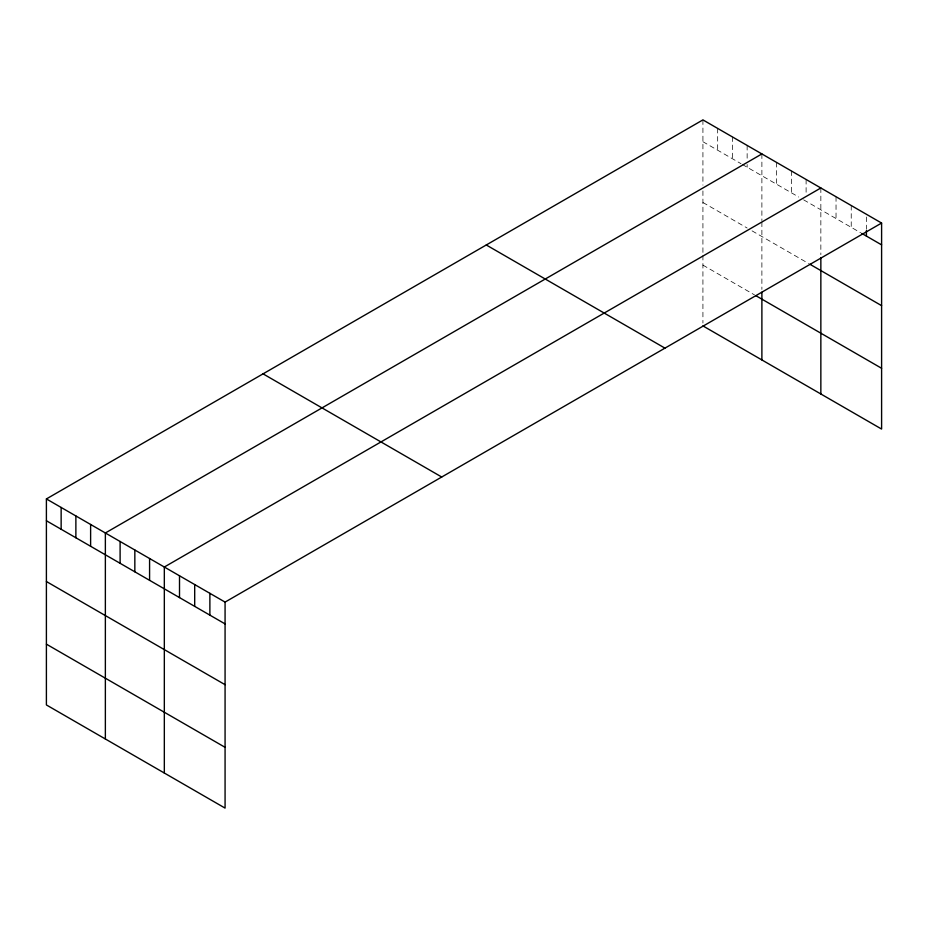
<?xml version="1.0" encoding="UTF-8"?>
<svg xmlns="http://www.w3.org/2000/svg" width="928" height="928" viewBox="0 0 928 928"><rect width="100%" height="100%" fill="white"/><g stroke="black" fill="none" stroke-linecap="round" stroke-linejoin="round"><path stroke-width="0.7" stroke-dasharray="4.64 3.48" d="M702.925 119.898L702.925 185.124M702.925 141.706L741.008 163.688M742.238 164.407L798.741 197.026M803.66 199.856L860.569 232.719M702.925 202.49L747.144 228.021M752.063 230.863L808.566 263.482M702.925 265.118L754.522 294.907M866.416 217.013L866.416 229.274M851.231 205.517L851.231 227.325M836.035 196.748L836.035 218.556M820.851 187.978L820.851 254.655M806.107 179.464L806.107 193.105M791.375 170.961L791.375 192.769M776.632 162.446L776.632 184.254M761.888 153.944L761.888 220.609M761.888 222.059L761.888 289.42M747.144 145.429L747.144 159.059M747.144 164.511L747.144 167.237M732.412 136.915L732.412 158.723M717.669 128.412L717.669 150.22M702.925 190.913L702.925 253.982M702.925 255.374L702.925 323.014"/><path stroke-width="1.39" d="M46.4 498.939L225.075 602.098L225.075 808.102L46.4 704.944L46.4 498.939L702.925 119.898L881.6 223.056L881.6 429.061L702.925 325.902M761.888 153.944L105.363 532.985L105.363 738.99M820.851 187.978L164.326 567.02L164.326 773.036M225.075 602.098L881.6 223.056M861.741 233.392L881.6 244.864M809.796 264.19L881.6 305.648M755.752 295.614L881.6 368.277M486.272 244.98L664.947 348.139M263.053 373.856L441.728 477.015M46.4 520.747L225.075 623.906M46.4 581.531L225.075 684.69M46.4 644.16L225.075 747.318M866.416 230.643L866.416 236.095M820.851 257.555L820.851 393.982M761.888 292.204L761.888 359.948M209.879 593.328L209.879 615.136M194.694 584.559L194.694 606.367M179.51 575.789L179.51 597.597M149.582 558.517L149.582 580.325M134.838 550.002L134.838 571.81M120.106 541.488L120.106 563.308M90.619 524.471L90.619 546.279M75.876 515.956L75.876 537.776M61.144 507.454L61.144 529.262"/></g></svg>
